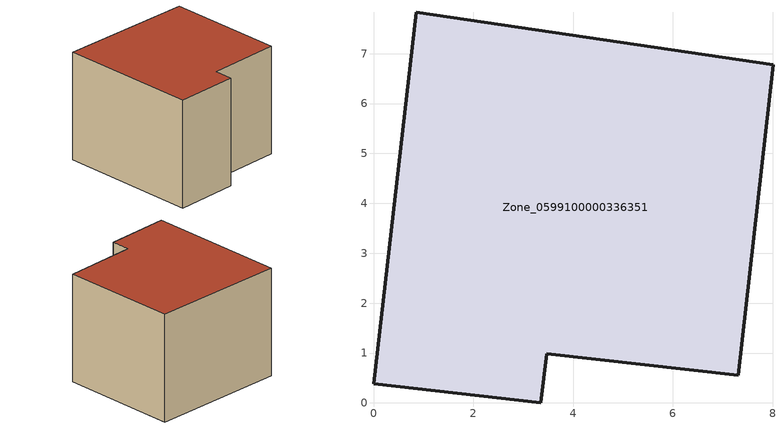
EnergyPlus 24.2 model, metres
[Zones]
Zone_0599100000336351
 floor ground (C_G): 3.47,0.99 3.35,0 0,0.38 0.85,7.83 8.01,6.78 7.31,0.55 z0
 wall outside (C_F): 0.85,7.83 0,0.38 3.35,0 3.47,0.99 7.31,0.55 8.01,6.78 0.85,7.83 z0:5.89
 roof outside (C_R): 8.01,6.78 0.85,7.83 0,0.38 3.35,0 3.47,0.99 7.31,0.55 z5.89
[BUILDING]
Pand.0599100000336351: North Axis=0; Terrain=City; Loads Convergence Tolerance Value=0.04; Temperature Convergence Tolerance Value=0.4; Solar Distribution=FullExterior; Maximum Number of Warmup Days=25; Minimum Number of Warmup Days=1
[Site:Location]
Rotterdam.The.Hague.AP_ZH_NLD Design_Conditions: Latitude=51.96; Longitude=4.45; Time Zone=1; Elevation=-4.5
[SITE:GROUNDTEMPERATURE:BUILDINGSURFACE]
18, 18, 18, 18, 18, 18, 18, 18, 18, 18, 18, 18
[MATERIAL] Thermal Absorptance=0.9; Solar Absorptance=0.7; Visible Absorptance=0.7
Name | Roughness | Thickness | Conductivity | Density | Specific Heat
G.TI.1975-1991 | MediumSmooth | 0.15 | 0.288461 | 540 | 1210
F.TI.1975-1991 | Rough | 0.3 | 0.230769 | 1920 | 840
R.TI.1975-1991 | MediumRough | 0.2 | 0.153846 | 1500 | 1000
[CONSTRUCTION]
C_G: G.TI.1975-1991
C_F: F.TI.1975-1991
C_R: R.TI.1975-1991
[ZONE]
Zone_0599100000336351: Type=1; Multiplier=1; Ceiling Height=Autocalculate; Volume=Autocalculate; Floor Area=autocalculate; Part of Total Floor Area=Yes
[ZONEINFILTRATION:DESIGNFLOWRATE]
Infil_Zone_0599100000336351: Zone or ZoneList or Space or SpaceList=Zone_0599100000336351; Schedule=AlwaysOn; Design Flow Rate Calculation Method=Flow/Area; Flow Rate per Floor Area=0.003; Constant Term Coefficient=1; Temperature Term Coefficient=0; Velocity Term Coefficient=0; Velocity Squared Term Coefficient=0
[HVACTEMPLATE:ZONE:IDEALLOADSAIRSYSTEM]
Zone_0599100000336351: Maximum Heating Supply Air Temperature=50; Minimum Cooling Supply Air Temperature=13; Maximum Heating Supply Air Humidity Ratio=0.0156; Minimum Cooling Supply Air Humidity Ratio=0.0077; Heating Limit=NoLimit; Cooling Limit=NoLimit; Dehumidification Control Type=ConstantSensibleHeatRatio; Cooling Sensible Heat Ratio=0.7; Dehumidification Setpoint=60; Humidification Control Type=None; Humidification Setpoint=30; Outdoor Air Method=None; Outdoor Air Flow Rate per Person=0.00944; Outdoor Air Flow Rate per Zone Floor Area=0; Outdoor Air Flow Rate per Zone=0; Demand Controlled Ventilation Type=None; Outdoor Air Economizer Type=NoEconomizer; Heat Recovery Type=None; Sensible Heat Recovery Effectiveness=0.7; Latent Heat Recovery Effectiveness=0.65
[ZONECONTROL:THERMOSTAT]
ThermostatControl_Zone_0599100000336351: Zone or ZoneList=Zone_0599100000336351; Control Type Schedule=DualSetpointControlType; Control 1=Thermostat_Zone_0599100000336351; Temperature Difference Between Cutout And Setpoint=0
[THERMOSTATSETPOINT:DUALSETPOINT]
Thermostat_Zone_0599100000336351: Heating Setpoint Temperature Schedule=HeatingSetpoint_Zone_0599100000336351; Cooling Setpoint Temperature Schedule=CoolingSetpoint_Zone_0599100000336351
[SCHEDULE:COMPACT]
HeatingSetpoint_Zone_0599100000336351: Through: 12/31, For: AllDays, Until: 24:00, 21
CoolingSetpoint_Zone_0599100000336351: Through: 12/31, For: AllDays, Until: 24:00, 24
DualSetpointControlType: Through: 12/31, For: AllDays, Until: 24:00, 4
AlwaysOn: Through: 12/31, For: AllDays, Until: 24:00, 1
